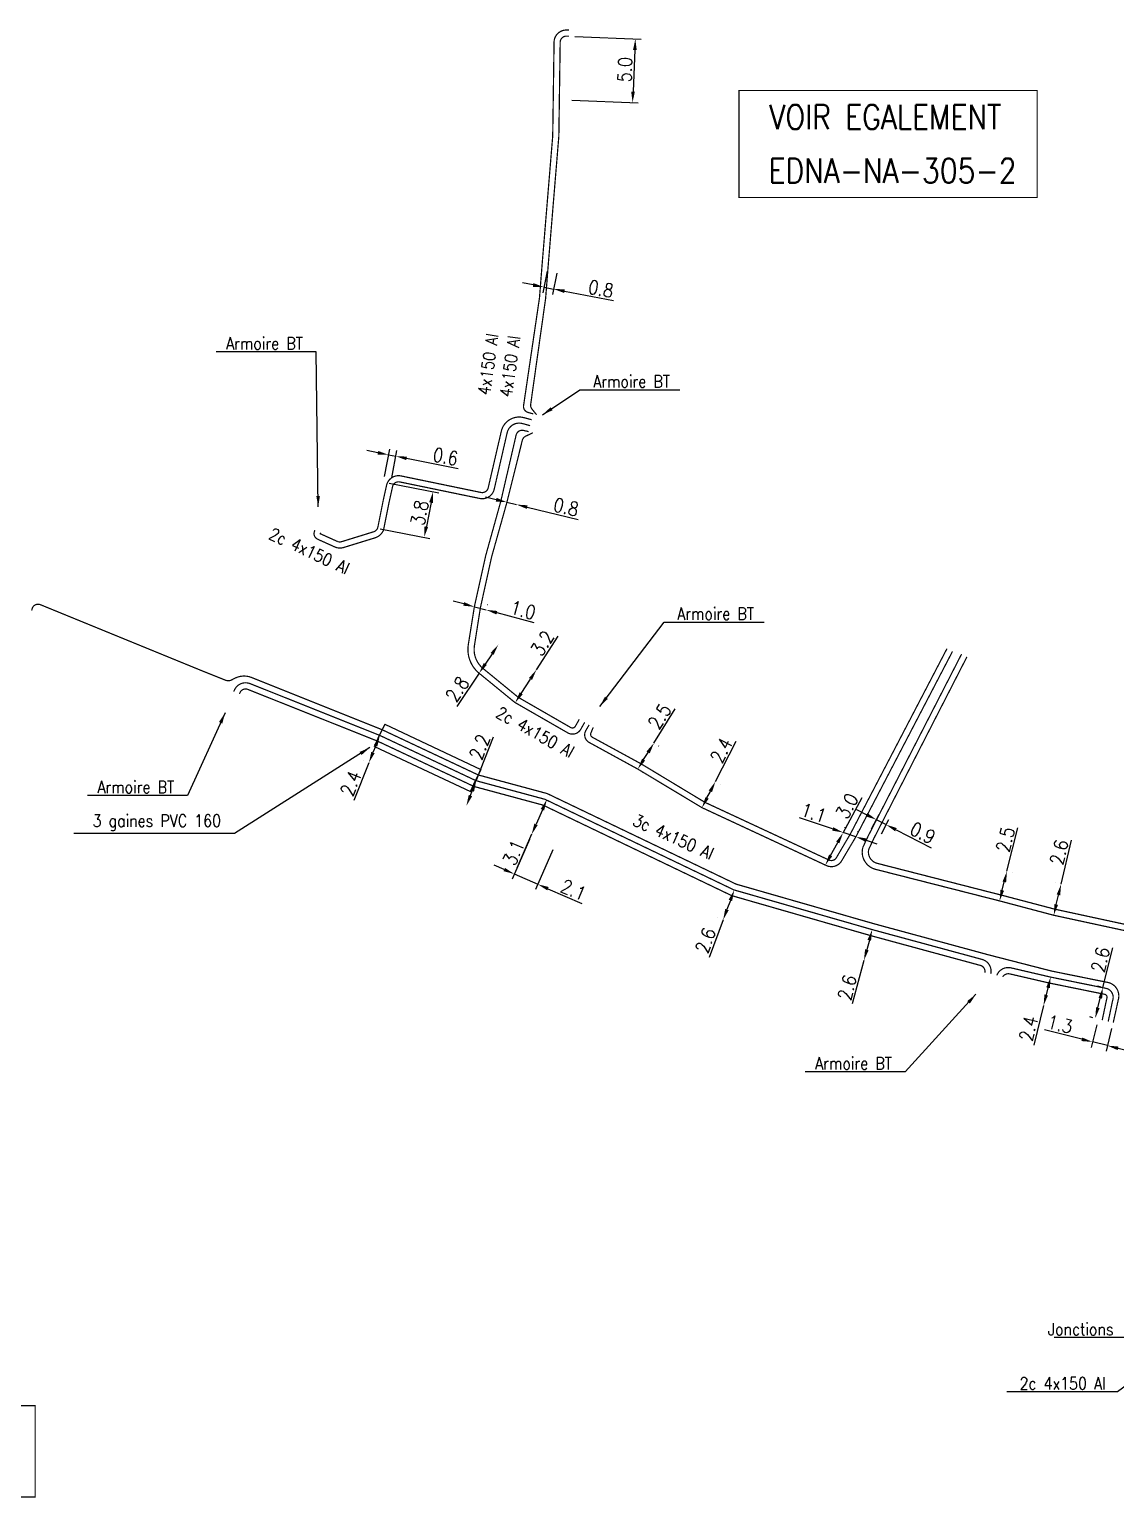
# Model space of a CAD drawing. Header units: millimetres. Extents: x 184994 to 186004, y 128000 to 129009.
# Drawn here: x 185104.9 to 185193.6, y 128317.1 to 128437 of the extents above; entities that cross this region are included whole.
import ezdxf
from ezdxf.enums import TextEntityAlignment as Align

# ---------------------------------------------------------------- set-up
doc = ezdxf.new("R2010")
doc.units = ezdxf.units.MM
doc.header["$PDMODE"] = 34
doc.linetypes.add('B_ST_Al', pattern=[2000, 1000, 1000])
doc.layers.get('Defpoints').update_dxf_attribs({"linetype": 'CONTINUOUS'})
for name, color, linetype in [('B_100', 3, 'CONTINUOUS'), ('B_110', 1, 'CONTINUOUS'), ('B_400', 7, 'CONTINUOUS'), ('B_900', 7, 'CONTINUOUS'), ('B_930', 7, 'CONTINUOUS')]:
    doc.layers.add(name, color=color, linetype=linetype)
doc.styles.get("Standard").update_dxf_attribs({"font": 'romans.shx', "width": 0.85})
doc.dimstyles.get("Standard").update_dxf_attribs({"dimtxt": 1.5, "dimasz": 1.2, "dimexe": 0.625, "dimexo": 0.625, "dimgap": 0.25, "dimtad": 1, "dimdec": 1, "dimzin": 0, "dimdsep": 46, "dimtxsty": 'Standard', "dimcen": -0.5, "dimadec": 0, "dimazin": 0, "dimtfac": 1, "dimtdec": 1, "dimtmove": 0, "dimatfit": 3, "dimfxl": 0, "dimtolj": 1, "dimtzin": 0, "dimarcsym": 0})

# ---------------------------------------------------------------- blocks, each defined once
blk = doc.blocks.new('*D248')
at = {"layer": 'B_100', "color": 0, "linetype": 'Continuous', "lineweight": -2, "transparency": 16777216}
for p, q in [((185189.19, 128367.17), (185190.03, 128370.76)), ((185188.73, 128367.28), (185188.73, 128367.28)), ((185188.79, 128365.52), (185188.98, 128366.29)), ((185188.13, 128364.75), (185188.13, 128364.75))]:
    blk.add_line(p, q, dxfattribs=at)
at = {"layer": 'B_100', "color": 0, "linetype": 'Continuous', "transparency": 16777216}
for points in [[(185188.83, 128366.33), (185189.12, 128366.26), (185189.19, 128367.17)], [(185188.65, 128365.55), (185188.94, 128365.48), (185188.59, 128364.64)]]:
    blk.add_solid(points, dxfattribs=at)
at = {"layer": 'Defpoints', "color": 0, "linetype": 'Continuous', "transparency": 16777216}
for p in [(185189.19, 128367.17), (185189.19, 128367.17), (185188.59, 128364.64)]:
    blk.add_point(p, dxfattribs=at)
at = {"layer": 'B_100', "color": 0, "linetype": 'Continuous', "transparency": 16777216, "insert": (185189.03, 128369.78), "char_height": 1.125, "attachment_point": 5, "rotation": 76.6994}
blk.add_mtext('\\A1;2.6', dxfattribs=at)
blk = doc.blocks.new('*D249')
at = {"layer": 'B_100', "color": 0, "linetype": 'Continuous', "lineweight": -2, "transparency": 16777216}
for p, q in [((185184.77, 128368.23), (185185.65, 128371.79)), ((185184.38, 128366.68), (185184.55, 128367.36)), ((185185.22, 128368.12), (185185.22, 128368.12)), ((185184.62, 128365.69), (185184.62, 128365.69))]:
    blk.add_line(p, q, dxfattribs=at)
at = {"layer": 'B_100', "color": 0, "linetype": 'Continuous', "transparency": 16777216}
for points in [[(185184.41, 128367.39), (185184.7, 128367.32), (185184.77, 128368.23)], [(185184.24, 128366.72), (185184.53, 128366.64), (185184.17, 128365.81)]]:
    blk.add_solid(points, dxfattribs=at)
at = {"layer": 'Defpoints', "color": 0, "linetype": 'Continuous', "transparency": 16777216}
for p in [(185184.76, 128368.23), (185184.77, 128368.23), (185184.16, 128365.81)]:
    blk.add_point(p, dxfattribs=at)
at = {"layer": 'B_100', "color": 0, "linetype": 'Continuous', "transparency": 16777216, "insert": (185184.64, 128370.82), "char_height": 1.125, "attachment_point": 5, "rotation": 76.0325}
blk.add_mtext('\\A1;2.5', dxfattribs=at)
blk = doc.blocks.new('*D250')
at = {"layer": 'B_100', "color": 0, "linetype": 'Continuous', "lineweight": -2, "transparency": 16777216}
for p, q in [((185173.3, 128372.85), (185172.5, 128373.26)), ((185173.71, 128371.69), (185174.32, 128372.86)), ((185174.1, 128372.45), (185174.9, 128372.04)), ((185174.52, 128371.28), (185175.12, 128372.45)), ((185175.71, 128371.63), (185178.59, 128370.16))]:
    blk.add_line(p, q, dxfattribs=at)
at = {"layer": 'B_100', "color": 0, "linetype": 'Continuous', "transparency": 16777216}
for points in [[(185173.37, 128372.99), (185173.23, 128372.72), (185174.1, 128372.45)], [(185175.77, 128371.76), (185175.64, 128371.49), (185174.9, 128372.04)]]:
    blk.add_solid(points, dxfattribs=at)
at = {"layer": 'Defpoints', "color": 0, "linetype": 'Continuous', "transparency": 16777216}
for p in [(185173.5, 128371.27), (185174.9, 128372.04), (185174.3, 128370.86)]:
    blk.add_point(p, dxfattribs=at)
at = {"layer": 'B_100', "color": 0, "linetype": 'Continuous', "transparency": 16777216, "insert": (185177.89, 128371.36), "char_height": 1.125, "attachment_point": 5, "rotation": 332.9546}
blk.add_mtext('\\A1;0.9', dxfattribs=at)
blk = doc.blocks.new('*D253')
at = {"layer": 'B_100', "color": 0, "linetype": 'Continuous', "lineweight": -2, "transparency": 16777216}
for p, q in [((185192.61, 128358.73), (185193.42, 128361.97)), ((185192.4, 128358.79), (185192.16, 128358.85)), ((185192.2, 128357.08), (185192.39, 128357.86)), ((185191.77, 128356.26), (185191.53, 128356.33))]:
    blk.add_line(p, q, dxfattribs=at)
at = {"layer": 'B_100', "color": 0, "linetype": 'Continuous', "transparency": 16777216}
for points in [[(185192.25, 128357.9), (185192.54, 128357.82), (185192.61, 128358.73)], [(185192.05, 128357.12), (185192.34, 128357.05), (185191.98, 128356.21)]]:
    blk.add_solid(points, dxfattribs=at)
at = {"layer": 'Defpoints', "color": 0, "linetype": 'Continuous', "transparency": 16777216}
for p in [(185192.86, 128358.67), (185191.98, 128356.21), (185192.23, 128356.15)]:
    blk.add_point(p, dxfattribs=at)
at = {"layer": 'B_100', "color": 0, "linetype": 'Continuous', "transparency": 16777216, "insert": (185192.41, 128361), "char_height": 1.125, "attachment_point": 5, "rotation": 75.9235}
blk.add_mtext('\\A1;2.6', dxfattribs=at)
blk = doc.blocks.new('*D254')
at = {"layer": 'B_100', "color": 0, "linetype": 'Continuous', "lineweight": -2, "transparency": 16777216}
for p, q in [((185192.11, 128355.69), (185191.65, 128353.84)), ((185193.32, 128355.39), (185192.86, 128353.53)), ((185190.89, 128354.51), (185187.84, 128355.27)), ((185192.97, 128353.99), (185191.76, 128354.29)), ((185193.84, 128353.77), (185194.72, 128353.55))]:
    blk.add_line(p, q, dxfattribs=at)
at = {"layer": 'B_100', "color": 0, "linetype": 'Continuous', "transparency": 16777216}
for points in [[(185190.92, 128354.65), (185190.85, 128354.36), (185191.76, 128354.29)], [(185193.88, 128353.91), (185193.81, 128353.62), (185192.97, 128353.99)]]:
    blk.add_solid(points, dxfattribs=at)
at = {"layer": 'Defpoints', "color": 0, "linetype": 'Continuous', "transparency": 16777216}
for p in [(185192.23, 128356.15), (185193.44, 128355.85), (185191.76, 128354.29)]:
    blk.add_point(p, dxfattribs=at)
at = {"layer": 'B_100', "color": 0, "linetype": 'Continuous', "transparency": 16777216, "insert": (185189.11, 128355.73), "char_height": 1.125, "attachment_point": 5, "rotation": 345.9235}
blk.add_mtext('\\A1;1.3', dxfattribs=at)
blk = doc.blocks.new('*D255')
at = {"layer": 'B_100', "color": 0, "linetype": 'Continuous', "lineweight": -2, "transparency": 16777216}
for p, q in [((185188.12, 128358.71), (185187.98, 128358.13)), ((185187.76, 128357.26), (185186.97, 128354.03))]:
    blk.add_line(p, q, dxfattribs=at)
at = {"layer": 'B_100', "color": 0, "linetype": 'Continuous', "transparency": 16777216}
for points in [[(185187.98, 128358.75), (185188.27, 128358.68), (185188.34, 128359.59)], [(185187.83, 128358.17), (185188.12, 128358.09), (185187.76, 128357.26)]]:
    blk.add_solid(points, dxfattribs=at)
at = {"layer": 'Defpoints', "color": 0, "linetype": 'Continuous', "transparency": 16777216}
for p in [(185188.34, 128359.59), (185187.76, 128357.26), (185187.76, 128357.26)]:
    blk.add_point(p, dxfattribs=at)
at = {"layer": 'B_100', "color": 0, "linetype": 'Continuous', "transparency": 16777216, "insert": (185186.53, 128355.38), "char_height": 1.125, "attachment_point": 5, "rotation": 76.1863}
blk.add_mtext('\\A1;2.4', dxfattribs=at)
blk = doc.blocks.new('*D256')
at = {"layer": 'B_100', "color": 0, "linetype": 'Continuous', "lineweight": -2, "transparency": 16777216}
for p, q in [((185173.53, 128362.59), (185173.32, 128361.82)), ((185173.09, 128360.95), (185172.14, 128357.39))]:
    blk.add_line(p, q, dxfattribs=at)
at = {"layer": 'B_100', "color": 0, "linetype": 'Continuous', "transparency": 16777216}
for points in [[(185173.38, 128362.63), (185173.67, 128362.56), (185173.76, 128363.46)], [(185173.18, 128361.86), (185173.47, 128361.78), (185173.09, 128360.95)]]:
    blk.add_solid(points, dxfattribs=at)
at = {"layer": 'Defpoints', "color": 0, "linetype": 'Continuous', "transparency": 16777216}
for p in [(185173.76, 128363.46), (185173.09, 128360.95), (185173.09, 128360.95)]:
    blk.add_point(p, dxfattribs=at)
at = {"layer": 'B_100', "color": 0, "linetype": 'Continuous', "transparency": 16777216, "insert": (185171.72, 128358.73), "char_height": 1.125, "attachment_point": 5, "rotation": 75.1027}
blk.add_mtext('\\A1;2.6', dxfattribs=at)
blk = doc.blocks.new('*D257')
at = {"layer": 'B_100', "color": 0, "linetype": 'Continuous', "lineweight": -2, "transparency": 16777216}
for p, q in [((185162.06, 128366.86), (185162.06, 128366.86)), ((185162.18, 128365.85), (185161.9, 128365.1)), ((185161.59, 128364.26), (185160.44, 128361.19)), ((185161.15, 128364.43), (185161.15, 128364.43))]:
    blk.add_line(p, q, dxfattribs=at)
at = {"layer": 'B_100', "color": 0, "linetype": 'Continuous', "transparency": 16777216}
for points in [[(185162.04, 128365.91), (185162.32, 128365.8), (185162.5, 128366.7)], [(185161.76, 128365.16), (185162.04, 128365.05), (185161.59, 128364.26)]]:
    blk.add_solid(points, dxfattribs=at)
at = {"layer": 'Defpoints', "color": 0, "linetype": 'Continuous', "transparency": 16777216}
for p in [(185162.5, 128366.7), (185161.59, 128364.26), (185161.59, 128364.26)]:
    blk.add_point(p, dxfattribs=at)
at = {"layer": 'B_100', "color": 0, "linetype": 'Continuous', "transparency": 16777216, "insert": (185160.15, 128362.57), "char_height": 1.125, "attachment_point": 5, "rotation": 69.4723}
blk.add_mtext('\\A1;2.6', dxfattribs=at)
blk = doc.blocks.new('*D258')
at = {"layer": 'B_100', "color": 0, "linetype": 'Continuous', "lineweight": -2, "transparency": 16777216}
for p, q in [((185171.38, 128371.37), (185172.95, 128374.25)), ((185170.37, 128369.53), (185170.95, 128370.58))]:
    blk.add_line(p, q, dxfattribs=at)
at = {"layer": 'B_100', "color": 0, "linetype": 'Continuous', "transparency": 16777216}
for points in [[(185170.82, 128370.65), (185171.08, 128370.51), (185171.38, 128371.37)], [(185170.24, 128369.6), (185170.5, 128369.46), (185169.94, 128368.74)]]:
    blk.add_solid(points, dxfattribs=at)
at = {"layer": 'Defpoints', "color": 0, "linetype": 'Continuous', "transparency": 16777216}
for p in [(185171.38, 128371.37), (185171.38, 128371.37), (185169.94, 128368.74)]:
    blk.add_point(p, dxfattribs=at)
at = {"layer": 'B_100', "color": 0, "linetype": 'Continuous', "transparency": 16777216, "insert": (185171.72, 128373.56), "char_height": 1.125, "attachment_point": 5, "rotation": 61.3773}
blk.add_mtext('\\A1;3.0', dxfattribs=at)
blk = doc.blocks.new('*D259')
at = {"layer": 'B_100', "color": 0, "linetype": 'Continuous', "lineweight": -2, "transparency": 16777216}
for p, q in [((185170.53, 128371.69), (185167.82, 128372.6)), ((185172.43, 128371.05), (185171.39, 128371.4)), ((185171.53, 128371.82), (185171.54, 128371.84)), ((185172.57, 128371.47), (185172.58, 128371.49)), ((185173.28, 128370.76), (185174.14, 128370.48))]:
    blk.add_line(p, q, dxfattribs=at)
at = {"layer": 'B_100', "color": 0, "linetype": 'Continuous', "transparency": 16777216}
for points in [[(185170.58, 128371.83), (185170.49, 128371.55), (185171.39, 128371.4)], [(185173.33, 128370.91), (185173.24, 128370.62), (185172.43, 128371.05)]]:
    blk.add_solid(points, dxfattribs=at)
at = {"layer": 'Defpoints', "color": 0, "linetype": 'Continuous', "transparency": 16777216}
for p in [(185171.38, 128371.37), (185171.39, 128371.4), (185172.42, 128371.02)]:
    blk.add_point(p, dxfattribs=at)
at = {"layer": 'B_100', "color": 0, "linetype": 'Continuous', "transparency": 16777216, "insert": (185168.99, 128373), "char_height": 1.125, "attachment_point": 5, "rotation": 341.4148}
blk.add_mtext('\\A1;1.1', dxfattribs=at)
blk = doc.blocks.new('*D260')
at = {"layer": 'B_100', "color": 0, "linetype": 'Continuous', "lineweight": -2, "transparency": 16777216}
for p, q in [((185160.96, 128375.56), (185162.66, 128378.86)), ((185160.27, 128374.22), (185160.55, 128374.76)), ((185161.38, 128375.34), (185161.38, 128375.34)), ((185160.28, 128373.21), (185160.28, 128373.21))]:
    blk.add_line(p, q, dxfattribs=at)
at = {"layer": 'B_100', "color": 0, "linetype": 'Continuous', "transparency": 16777216}
for points in [[(185160.41, 128374.83), (185160.68, 128374.69), (185160.96, 128375.56)], [(185160.14, 128374.29), (185160.41, 128374.16), (185159.86, 128373.42)]]:
    blk.add_solid(points, dxfattribs=at)
at = {"layer": 'Defpoints', "color": 0, "linetype": 'Continuous', "transparency": 16777216}
for p in [(185160.96, 128375.56), (185160.96, 128375.56), (185159.86, 128373.42)]:
    blk.add_point(p, dxfattribs=at)
at = {"layer": 'B_100', "color": 0, "linetype": 'Continuous', "transparency": 16777216, "insert": (185161.44, 128378.12), "char_height": 1.125, "attachment_point": 5, "rotation": 62.7689}
blk.add_mtext('\\A1;2.4', dxfattribs=at)
blk = doc.blocks.new('*D261')
at = {"layer": 'B_100', "color": 0, "linetype": 'Continuous', "lineweight": -2, "transparency": 16777216}
for p, q in [((185155.94, 128378.71), (185157.66, 128381.49)), ((185156.32, 128378.47), (185156.33, 128378.46)), ((185155.09, 128377.35), (185155.46, 128377.94)), ((185155.01, 128376.34), (185155.02, 128376.33))]:
    blk.add_line(p, q, dxfattribs=at)
at = {"layer": 'B_100', "color": 0, "linetype": 'Continuous', "transparency": 16777216}
for points in [[(185155.33, 128378.02), (185155.59, 128377.86), (185155.94, 128378.71)], [(185154.97, 128377.43), (185155.22, 128377.27), (185154.62, 128376.58)]]:
    blk.add_solid(points, dxfattribs=at)
at = {"layer": 'Defpoints', "color": 0, "linetype": 'Continuous', "transparency": 16777216}
for p in [(185155.92, 128378.71), (185155.94, 128378.71), (185154.61, 128376.59)]:
    blk.add_point(p, dxfattribs=at)
at = {"layer": 'B_100', "color": 0, "linetype": 'Continuous', "transparency": 16777216, "insert": (185156.4, 128380.88), "char_height": 1.125, "attachment_point": 5, "rotation": 58.2305}
blk.add_mtext('\\A1;2.5', dxfattribs=at)
blk = doc.blocks.new('*D262')
at = {"layer": 'B_100', "color": 0, "linetype": 'Continuous', "lineweight": -2, "transparency": 16777216}
for p, q in [((185146.34, 128384.7), (185148.12, 128387.45)), ((185145.09, 128382.76), (185145.85, 128383.94))]:
    blk.add_line(p, q, dxfattribs=at)
at = {"layer": 'B_100', "color": 0, "linetype": 'Continuous', "transparency": 16777216}
for points in [[(185145.73, 128384.02), (185145.98, 128383.86), (185146.34, 128384.7)], [(185144.97, 128382.85), (185145.22, 128382.68), (185144.61, 128382.01)]]:
    blk.add_solid(points, dxfattribs=at)
at = {"layer": 'Defpoints', "color": 0, "linetype": 'Continuous', "transparency": 16777216}
for p in [(185146.34, 128384.7), (185146.34, 128384.7), (185144.61, 128382.01)]:
    blk.add_point(p, dxfattribs=at)
at = {"layer": 'B_100', "color": 0, "linetype": 'Continuous', "transparency": 16777216, "insert": (185146.84, 128386.86), "char_height": 1.125, "attachment_point": 5, "rotation": 57.1455}
blk.add_mtext('\\A1;3.2', dxfattribs=at)
blk = doc.blocks.new('*D263')
at = {"layer": 'B_100', "color": 0, "linetype": 'Continuous', "lineweight": -2, "transparency": 16777216}
for p, q in [((185142.72, 128385.99), (185142.16, 128385.16)), ((185141.66, 128384.42), (185139.83, 128381.69))]:
    blk.add_line(p, q, dxfattribs=at)
at = {"layer": 'B_100', "color": 0, "linetype": 'Continuous', "transparency": 16777216}
for points in [[(185142.6, 128386.08), (185142.84, 128385.91), (185143.22, 128386.74)], [(185142.04, 128385.25), (185142.29, 128385.08), (185141.66, 128384.42)]]:
    blk.add_solid(points, dxfattribs=at)
at = {"layer": 'Defpoints', "color": 0, "linetype": 'Continuous', "transparency": 16777216}
for p in [(185143.22, 128386.74), (185143.22, 128386.74), (185141.66, 128384.42)]:
    blk.add_point(p, dxfattribs=at)
at = {"layer": 'B_100', "color": 0, "linetype": 'Continuous', "transparency": 16777216, "insert": (185139.87, 128383.1), "char_height": 1.125, "attachment_point": 5, "rotation": 56.0836}
blk.add_mtext('\\A1;2.8', dxfattribs=at)
blk = doc.blocks.new('*D264')
at = {"layer": 'B_100', "color": 0, "linetype": 'Continuous', "lineweight": -2, "transparency": 16777216}
for p, q in [((185140.4, 128390.07), (185139.53, 128390.3)), ((185141.39, 128390.29), (185141.39, 128390.3)), ((185141.27, 128389.84), (185142.24, 128389.59)), ((185142.35, 128390.03), (185142.36, 128390.04)), ((185143.11, 128389.36), (185146.14, 128388.56))]:
    blk.add_line(p, q, dxfattribs=at)
at = {"layer": 'B_100', "color": 0, "linetype": 'Continuous', "transparency": 16777216}
for points in [[(185140.44, 128390.22), (185140.36, 128389.93), (185141.27, 128389.84)], [(185143.14, 128389.5), (185143.07, 128389.21), (185142.24, 128389.59)]]:
    blk.add_solid(points, dxfattribs=at)
at = {"layer": 'Defpoints', "color": 0, "linetype": 'Continuous', "transparency": 16777216}
for p in [(185141.27, 128389.83), (185142.23, 128389.58), (185142.24, 128389.59)]:
    blk.add_point(p, dxfattribs=at)
at = {"layer": 'B_100', "color": 0, "linetype": 'Continuous', "transparency": 16777216, "insert": (185145.25, 128389.57), "char_height": 1.125, "attachment_point": 5, "rotation": 345.1904}
blk.add_mtext('\\A1;1.0', dxfattribs=at)
blk = doc.blocks.new('*D265')
at = {"layer": 'B_100', "color": 0, "linetype": 'Continuous', "lineweight": -2, "transparency": 16777216}
for p, q in [((185133.11, 128379.5), (185133.11, 128379.5)), ((185133.21, 128378.49), (185132.99, 128377.94)), ((185132.66, 128377.1), (185131.43, 128374.01)), ((185132.22, 128377.27), (185132.22, 128377.27))]:
    blk.add_line(p, q, dxfattribs=at)
at = {"layer": 'B_100', "color": 0, "linetype": 'Continuous', "transparency": 16777216}
for points in [[(185133.07, 128378.55), (185133.35, 128378.44), (185133.55, 128379.33)], [(185132.85, 128377.99), (185133.13, 128377.88), (185132.66, 128377.1)]]:
    blk.add_solid(points, dxfattribs=at)
at = {"layer": 'Defpoints', "color": 0, "linetype": 'Continuous', "transparency": 16777216}
for p in [(185133.55, 128379.33), (185132.66, 128377.1), (185132.66, 128377.1)]:
    blk.add_point(p, dxfattribs=at)
at = {"layer": 'B_100', "color": 0, "linetype": 'Continuous', "transparency": 16777216, "insert": (185131.18, 128375.42), "char_height": 1.125, "attachment_point": 5, "rotation": 68.2771}
blk.add_mtext('\\A1;2.4', dxfattribs=at)
blk = doc.blocks.new('*D266')
at = {"layer": 'B_100', "color": 0, "linetype": 'Continuous', "lineweight": -2, "transparency": 16777216}
for p, q in [((185141.42, 128375.63), (185142.83, 128379.22)), ((185140.95, 128374.42), (185141.1, 128374.79))]:
    blk.add_line(p, q, dxfattribs=at)
at = {"layer": 'B_100', "color": 0, "linetype": 'Continuous', "transparency": 16777216}
for points in [[(185140.81, 128374.47), (185141.09, 128374.36), (185140.62, 128373.58)], [(185140.96, 128374.84), (185141.24, 128374.73), (185141.42, 128375.63)]]:
    blk.add_solid(points, dxfattribs=at)
at = {"layer": 'Defpoints', "color": 0, "linetype": 'Continuous', "transparency": 16777216}
for p in [(185141.42, 128375.63), (185140.62, 128373.58), (185140.62, 128373.58)]:
    blk.add_point(p, dxfattribs=at)
at = {"layer": 'B_100', "color": 0, "linetype": 'Continuous', "transparency": 16777216, "insert": (185141.7, 128378.39), "char_height": 1.125, "attachment_point": 5, "rotation": 68.6012}
blk.add_mtext('\\A1;2.2', dxfattribs=at)
blk = doc.blocks.new('*D40')
at = {"layer": 'B_100', "color": 0, "linetype": 'Continuous', "lineweight": -2, "transparency": 16777216}
for p, q in [((185147.21, 128417.26), (185146.87, 128415.5)), ((185148, 128417.1), (185147.65, 128415.34)), ((185146.07, 128416.13), (185145.19, 128416.3)), ((185146.96, 128415.96), (185147.74, 128415.8)), ((185148.63, 128415.63), (185152.63, 128414.85))]:
    blk.add_line(p, q, dxfattribs=at)
at = {"layer": 'B_100', "color": 0, "linetype": 'Continuous', "transparency": 16777216}
for points in [[(185146.1, 128416.28), (185146.05, 128415.98), (185146.96, 128415.96)], [(185148.65, 128415.78), (185148.6, 128415.48), (185147.74, 128415.8)]]:
    blk.add_solid(points, dxfattribs=at)
at = {"layer": 'Defpoints', "color": 0, "linetype": 'Continuous', "transparency": 16777216}
for p in [(185147.3, 128417.72), (185148.09, 128417.56), (185147.74, 128415.8)]:
    blk.add_point(p, dxfattribs=at)
at = {"layer": 'B_100', "color": 0, "linetype": 'Continuous', "transparency": 16777216, "insert": (185151.61, 128415.81), "char_height": 1.125, "attachment_point": 5, "rotation": 348.9337}
blk.add_mtext('\\A1;0.8', dxfattribs=at)
blk = doc.blocks.new('*D41')
at = {"layer": 'B_100', "color": 0, "linetype": 'Continuous', "lineweight": -2, "transparency": 16777216}
for p, q in [((185149.47, 128436.44), (185154.89, 128436.21)), ((185154.38, 128435.33), (185154.23, 128431.93)), ((185149.24, 128431.24), (185154.66, 128431.01))]:
    blk.add_line(p, q, dxfattribs=at)
at = {"layer": 'B_100', "color": 0, "linetype": 'Continuous', "transparency": 16777216}
for points in [[(185154.23, 128435.33), (185154.53, 128435.32), (185154.42, 128436.23)], [(185154.08, 128431.93), (185154.38, 128431.92), (185154.19, 128431.03)]]:
    blk.add_solid(points, dxfattribs=at)
at = {"layer": 'Defpoints', "color": 0, "linetype": 'Continuous', "transparency": 16777216}
for p in [(185149, 128436.46), (185148.78, 128431.26), (185154.19, 128431.03)]:
    blk.add_point(p, dxfattribs=at)
at = {"layer": 'B_100', "color": 0, "linetype": 'Continuous', "transparency": 16777216, "insert": (185153.56, 128433.73), "char_height": 1.125, "attachment_point": 5, "rotation": 87.4883}
blk.add_mtext('\\A1;5.0', dxfattribs=at)
blk = doc.blocks.new('*D42')
at = {"layer": 'B_100', "color": 0, "linetype": 'Continuous', "lineweight": -2, "transparency": 16777216}
for p, q in [((185143.05, 128398.59), (185142.18, 128398.8)), ((185143.93, 128398.38), (185144.71, 128398.19)), ((185145.58, 128397.98), (185149.74, 128396.98))]:
    blk.add_line(p, q, dxfattribs=at)
at = {"layer": 'B_100', "color": 0, "linetype": 'Continuous', "transparency": 16777216}
for points in [[(185143.09, 128398.74), (185143.02, 128398.44), (185143.93, 128398.38)], [(185145.62, 128398.13), (185145.55, 128397.84), (185144.71, 128398.19)]]:
    blk.add_solid(points, dxfattribs=at)
at = {"layer": 'Defpoints', "color": 0, "linetype": 'Continuous', "transparency": 16777216}
for p in [(185143.93, 128398.38), (185144.71, 128398.19), (185144.71, 128398.19)]:
    blk.add_point(p, dxfattribs=at)
at = {"layer": 'B_100', "color": 0, "linetype": 'Continuous', "transparency": 16777216, "insert": (185148.76, 128397.99), "char_height": 1.125, "attachment_point": 5, "rotation": 346.4624}
blk.add_mtext('\\A1;0.8', dxfattribs=at)
blk = doc.blocks.new('*D43')
at = {"layer": 'B_100', "color": 0, "linetype": 'Continuous', "lineweight": -2, "transparency": 16777216}
for p, q in [((185134.3, 128399.94), (185138.36, 128399.15)), ((185137.73, 128398.35), (185137.35, 128396.39)), ((185133.57, 128396.21), (185137.63, 128395.42))]:
    blk.add_line(p, q, dxfattribs=at)
at = {"layer": 'B_100', "color": 0, "linetype": 'Continuous', "transparency": 16777216}
for points in [[(185137.58, 128398.38), (185137.88, 128398.32), (185137.9, 128399.24)], [(185137.2, 128396.42), (185137.49, 128396.36), (185137.17, 128395.51)]]:
    blk.add_solid(points, dxfattribs=at)
at = {"layer": 'Defpoints', "color": 0, "linetype": 'Continuous', "transparency": 16777216}
for p in [(185133.84, 128400.03), (185133.11, 128396.3), (185137.17, 128395.51)]:
    blk.add_point(p, dxfattribs=at)
at = {"layer": 'B_100', "color": 0, "linetype": 'Continuous', "transparency": 16777216, "insert": (185136.8, 128397.51), "char_height": 1.125, "attachment_point": 5, "rotation": 78.9688}
blk.add_mtext('\\A1;3.8', dxfattribs=at)
blk = doc.blocks.new('*D44')
at = {"layer": 'B_100', "color": 0, "linetype": 'Continuous', "lineweight": -2, "transparency": 16777216}
for p, q in [((185133.39, 128402.42), (185132.5, 128402.6)), ((185133.93, 128400.49), (185134.36, 128402.71)), ((185134.27, 128402.25), (185134.86, 128402.14)), ((185134.52, 128400.37), (185134.95, 128402.6)), ((185135.74, 128401.97), (185139.94, 128401.15))]:
    blk.add_line(p, q, dxfattribs=at)
at = {"layer": 'B_100', "color": 0, "linetype": 'Continuous', "transparency": 16777216}
for points in [[(185133.42, 128402.57), (185133.36, 128402.28), (185134.27, 128402.25)], [(185135.77, 128402.11), (185135.71, 128401.82), (185134.86, 128402.14)]]:
    blk.add_solid(points, dxfattribs=at)
at = {"layer": 'Defpoints', "color": 0, "linetype": 'Continuous', "transparency": 16777216}
for p in [(185134.27, 128402.25), (185133.84, 128400.03), (185134.43, 128399.91)]:
    blk.add_point(p, dxfattribs=at)
at = {"layer": 'B_100', "color": 0, "linetype": 'Continuous', "transparency": 16777216, "insert": (185138.92, 128402.11), "char_height": 1.125, "attachment_point": 5, "rotation": 348.9688}
blk.add_mtext('\\A1;0.6', dxfattribs=at)
blk = doc.blocks.new('*D180')
at = {"layer": 'B_100', "color": 0, "linetype": 'Continuous', "lineweight": -2, "transparency": 16777216}
for p, q in [((185145.76, 128370.82), (185144.35, 128367.58)), ((185147.69, 128369.98), (185146.27, 128366.74)), ((185143.71, 128368.37), (185142.88, 128368.73)), ((185144.53, 128368.01), (185146.46, 128367.17)), ((185147.28, 128366.81), (185150.04, 128365.6))]:
    blk.add_line(p, q, dxfattribs=at)
at = {"layer": 'B_100', "color": 0, "linetype": 'Continuous', "transparency": 16777216}
for points in [[(185143.77, 128368.51), (185143.65, 128368.24), (185144.53, 128368.01)], [(185147.34, 128366.95), (185147.22, 128366.67), (185146.46, 128367.17)]]:
    blk.add_solid(points, dxfattribs=at)
at = {"layer": 'Defpoints', "color": 0, "linetype": 'Continuous', "transparency": 16777216}
for p in [(185145.95, 128371.25), (185147.87, 128370.4), (185146.46, 128367.17)]:
    blk.add_point(p, dxfattribs=at)
at = {"layer": 'B_100', "color": 0, "linetype": 'Continuous', "transparency": 16777216, "insert": (185149.37, 128366.71), "char_height": 1.125, "attachment_point": 5, "rotation": 336.3619}
blk.add_mtext('\\A1;2.1', dxfattribs=at)
blk = doc.blocks.new('*D181')
at = {"layer": 'B_100', "color": 0, "linetype": 'Continuous', "lineweight": -2, "transparency": 16777216}
for p, q in [((185146.83, 128373.26), (185146.31, 128372.07)), ((185145.95, 128371.25), (185144.74, 128368.49))]:
    blk.add_line(p, q, dxfattribs=at)
at = {"layer": 'B_100', "color": 0, "linetype": 'Continuous', "transparency": 16777216}
for points in [[(185146.69, 128373.32), (185146.97, 128373.2), (185147.19, 128374.09)], [(185146.17, 128372.13), (185146.45, 128372.01), (185145.95, 128371.25)]]:
    blk.add_solid(points, dxfattribs=at)
at = {"layer": 'Defpoints', "color": 0, "linetype": 'Continuous', "transparency": 16777216}
for p in [(185147.19, 128374.09), (185145.95, 128371.25), (185145.95, 128371.25)]:
    blk.add_point(p, dxfattribs=at)
at = {"layer": 'B_100', "color": 0, "linetype": 'Continuous', "transparency": 16777216, "insert": (185144.48, 128369.76), "char_height": 1.125, "attachment_point": 5, "rotation": 66.3619}
blk.add_mtext('\\A1;3.1', dxfattribs=at)

msp = doc.modelspace()

# ---------------------------------------------------------------- linework, layer by layer
at = {"layer": 'B_100', "linetype": 'B_ST_Al', "const_width": 0.1, "flags": 128}
for points in [[(185146.08, 128405.6), (185145.65, 128405.72, -0.378505), (185145.29, 128406.28), (185146.59, 128415.09), (185146.8, 128417.76), (185147.67, 128428.31), (185147.78, 128435.98, -0.410225), (185148.78, 128436.96), (185149, 128436.96)], [(185146.35, 128405.53), (185145.97, 128406, -0.204148), (185145.87, 128406.38), (185147.09, 128415.03), (185147.3, 128417.72), (185148.17, 128428.29), (185148.28, 128435.97, -0.410225), (185148.78, 128436.46), (185149, 128436.46)], [(185128.25, 128396.1), (185128.22, 128396.02, 0.415193), (185128.47, 128395.36), (185129.87, 128394.73, 0.182082), (185130.58, 128394.68), (185133.18, 128395.48, 0.211643), (185133.85, 128396.1), (185133.85, 128396.1), (185134.32, 128398.45), (185134.59, 128399.66, -0.409599), (185135.18, 128400.04), (185141.71, 128398.69, 0.407677), (185142.89, 128399.44), (185143.95, 128404.07, -0.427262), (185145.2, 128404.81), (185145.82, 128404.64)], [(185128.71, 128395.89), (185128.68, 128395.81), (185130.08, 128395.18, 0.182082), (185130.43, 128395.16), (185133.05, 128395.97, 0.275559), (185133.39, 128396.35), (185133.83, 128398.55), (185134.1, 128399.77, -0.409599), (185135.28, 128400.53), (185141.81, 128399.18, 0.407677), (185142.4, 128399.56), (185143.47, 128404.18, -0.427262), (185145.33, 128405.29), (185145.95, 128405.12)], [(185145.71, 128404.15), (185145.28, 128404.25, 0.414214), (185144.68, 128403.87), (185143.44, 128398.5), (185142.2, 128394.03), (185141.27, 128389.84), (185140.77, 128386.71, 0.262809), (185141.66, 128384.41), (185144.57, 128382.03), (185148.9, 128379.54, 0.413471), (185149.96, 128379.83), (185150.28, 128380.4)], [(185149.84, 128380.65), (185149.52, 128380.08, -0.411537), (185149.15, 128379.97), (185144.86, 128382.44), (185141.98, 128384.8, -0.262355), (185141.27, 128386.63), (185141.76, 128389.75), (185142.68, 128393.92), (185143.93, 128398.38), (185145.19, 128403.45, -0.225206), (185145.47, 128403.78), (185146.05, 128404.06)], [(185193.45, 128355.87), (185193.87, 128357.77, 0.444122), (185192.95, 128359.16), (185188.41, 128360.08), (185183.28, 128361.4), (185173.89, 128363.95), (185162.65, 128367.18), (185147.22, 128374.58), (185141.59, 128376.1), (185133.75, 128379.79), (185122.98, 128384.1, 0.221771), (185121.56, 128383.92), (185121.56, 128383.92), (185121.42, 128383.85, -0.19396), (185120.98, 128383.83), (185119.27, 128384.51), (185105.83, 128390.01, 0.433467), (185105.16, 128389.71), (185105.11, 128389.54)], [(185150.98, 128379.99), (185150.78, 128379.51, 0.351855), (185150.89, 128379.19), (185154.87, 128377.02), (185160.09, 128373.87), (185170.23, 128369.15, 0.411752), (185170.86, 128369.38), (185171.99, 128371.3), (185179.87, 128386.42)], [(185150.64, 128380.19), (185150.38, 128379.74, 0.428883), (185150.66, 128378.75), (185154.62, 128376.58), (185159.86, 128373.43), (185170.02, 128368.7, 0.403954), (185171.3, 128369.14), (185172.43, 128371.05), (185180.32, 128386.19)], [(185199.3, 128363.43), (185199.27, 128363.25, -0.440428), (185198.66, 128362.84), (185195.22, 128363.72), (185188.7, 128365.13), (185184.29, 128366.29), (185174.17, 128368.88, -0.4089), (185173.48, 128370.02), (185173.89, 128370.9), (185181.5, 128385.75)], [(185183.45, 128359.85, 0.398351), (185182.74, 128361.03), (185173.75, 128363.47), (185162.47, 128366.71), (185147.04, 128374.11), (185141.41, 128375.63), (185133.55, 128379.33), (185122.96, 128383.56, 0.412172), (185121.66, 128383.01), (185121.62, 128382.91)], [(185122.08, 128382.72), (185122.12, 128382.81, -0.411865), (185122.77, 128383.09), (185133.35, 128378.87), (185141.24, 128375.16), (185146.87, 128373.64), (185162.29, 128366.24), (185173.62, 128362.98), (185182.6, 128360.54, -0.409254), (185182.96, 128359.94), (185182.96, 128359.94)], [(185193.04, 128355.96), (185193.4, 128357.68, 0.454846), (185192.85, 128358.67), (185188.32, 128359.59), (185185.1, 128360.34, 0.372956), (185183.94, 128359.73, 0.372956)], [(185192.55, 128356.07), (185192.92, 128357.83, 0.48334), (185192.75, 128358.18), (185188.23, 128359.1), (185184.99, 128359.85, 0.306453), (185184.42, 128359.61), (185184.42, 128359.61)]]:
    msp.add_lwpolyline(points, format="xyb", dxfattribs=at)
at = {"layer": 'B_110', "linetype": 'B_ST_Al', "const_width": 0.1, "flags": 128}
msp.add_lwpolyline([(185199.8, 128363.35), (185199.77, 128363.17, -0.440667), (185198.53, 128362.36), (185195.1, 128363.23), (185188.58, 128364.64), (185184.17, 128365.81), (185174.04, 128368.39, -0.420458), (185173, 128370.19), (185173.44, 128371.12), (185181.06, 128385.97)], format="xyb", dxfattribs=at)
at = {"layer": 'B_400', "color": 7, "linetype": 'CONTINUOUS'}
for p, q in [((185133.11, 128378.43), (185133.53, 128379.34)), ((185133.96, 128380.24), (185133.53, 128379.34)), ((185133.96, 128380.24), (185141.8, 128376.56)), ((185133.11, 128378.43), (185140.95, 128374.75)), ((185141.8, 128376.56), (185141.37, 128375.65)), ((185140.95, 128374.75), (185141.37, 128375.65))]:
    msp.add_line(p, q, dxfattribs=at)
at = {"layer": 'B_930', "linetype": 'B_ST_Al', "const_width": 0.1}
msp.add_lwpolyline([(185162.89, 128432.02), (185187.24, 128432.02), (185187.24, 128423.28), (185162.89, 128423.28)], close=True, dxfattribs=at)
at = {"layer": 'B_930', "const_width": 0.1}
msp.add_lwpolyline([(185072.79, 128324.57), (185105.4, 128324.57), (185105.4, 128317.11), (185072.79, 128317.11)], close=True, dxfattribs=at)

# ---------------------------------------------------------------- texts
at = {"layer": 'B_100', "width": 0.85}
for p in [(185142.54, 128407.09), (185144.32, 128406.92)]:
    msp.add_text('4x150 Al', height=1, rotation=81.9955, dxfattribs=at).set_placement(p)
at = {"layer": 'B_100', "linetype": 'B_ST_Al', "width": 0.85}
for s, rotation, p in [('2c 4x150 Al', 334.7744, (185127.79, 128394.39)), ('2c 4x150 Al', 330.7262, (185146.24, 128379.6)), ('3c 4x150 Al', 335.7118, (185157.53, 128371.04))]:
    msp.add_text(s, height=1, rotation=rotation, dxfattribs=at).set_placement(p, align=Align.MIDDLE)
at = {"layer": 'B_100', "char_height": 1}
for insert, attachment_point in [((185127.26, 128410.86), 9), ((185157.84, 128388.78), 7), ((185175.37, 128352.04), 9)]:
    msp.add_mtext('Armoire BT', dxfattribs=dict(at, insert=insert, attachment_point=attachment_point))
at = {"layer": 'B_100', "linetype": 'Continuous', "char_height": 1}
for insert, attachment_point in [((185150.98, 128407.75), 7), ((185116.75, 128374.61), 9)]:
    msp.add_mtext('Armoire BT', dxfattribs=dict(at, insert=insert, attachment_point=attachment_point))
at = {"layer": 'B_400', "insert": (185120.58, 128372.19), "char_height": 1, "attachment_point": 6}
msp.add_mtext('\\A1;3 gaines PVC 160', dxfattribs=at)
at = {"layer": 'B_900', "linetype": 'Continuous', "insert": (185193.47, 128330.32), "char_height": 1, "attachment_point": 9}
msp.add_mtext('Jonctions', dxfattribs=at)
at = {"layer": 'B_900', "color": 3, "linetype": 'Continuous', "insert": (185192.83, 128325.89), "char_height": 1, "attachment_point": 9}
msp.add_mtext('2c 4x150 Al', dxfattribs=at)
at = {"layer": 'B_930', "width": 0.85}
for s, p in [('VOIR EGALEMENT', (185174.84, 128428.85)), (' EDNA-NA-305-2', (185174.84, 128424.47))]:
    msp.add_text(s, height=2, dxfattribs=at).set_placement(p, align=Align.CENTER)

# ---------------------------------------------------------------- dimensions: what is measured, and where the dimension line sits
at = {"layer": 'B_100', "linetype": 'Continuous'}
dim = msp.add_linear_dim(base=(185154.19, 128431.03), p1=(185149, 128436.46), p2=(185148.78, 128431.26), angle=267.4883, text='5.0', dimstyle='Standard', override={"dimscale": 0.75}, dxfattribs=at)
dim.commit()
dim.dimension.update_dxf_attribs({"geometry": '*D41', "text_midpoint": (185154.31, 128433.7), "dimtype": 161})
for base, p1, p2, angle, picture, middle, dimtype in [((185147.74, 128415.8), (185147.3, 128417.72), (185148.09, 128417.56), 348.9337, '*D40', (185151.46, 128415.08), 161), ((185134.27, 128402.25), (185134.43, 128399.91), (185133.84, 128400.03), 168.9688, '*D44', (185138.77, 128401.37), 161), ((185137.17, 128395.51), (185133.84, 128400.03), (185133.11, 128396.3), 258.9688, '*D43', (185137.54, 128397.37), 161), ((185144.71, 128398.19), (185143.93, 128398.38), (185144.71, 128398.19), 346.4624, '*D42', (185148.58, 128397.26), 161), ((185142.24, 128389.59), (185141.27, 128389.83), (185142.23, 128389.58), 345.1904, '*D264', (185145.06, 128388.84), 161), ((185146.34, 128384.7), (185144.61, 128382.01), (185146.34, 128384.7), 57.1455, '*D262', (185147.47, 128386.45), 161), ((185143.22, 128386.74), (185141.66, 128384.42), (185143.22, 128386.74), 56.0836, '*D263', (185140.49, 128382.68), 161), ((185155.94, 128378.71), (185154.61, 128376.59), (185155.92, 128378.71), 58.2305, '*D261', (185157.04, 128380.48), 161), ((185132.66, 128377.1), (185133.55, 128379.33), (185132.66, 128377.1), 248.2771, '*D265', (185131.88, 128375.14), 161), ((185140.62, 128373.58), (185141.42, 128375.63), (185140.62, 128373.58), 248.6012, '*D266', (185142.4, 128378.11), 161), ((185160.96, 128375.56), (185159.86, 128373.42), (185160.96, 128375.56), 62.7689, '*D260', (185162.1, 128377.78), 161), ((185171.38, 128371.37), (185169.94, 128368.74), (185171.38, 128371.37), 61.3773, '*D258', (185172.38, 128373.21), 161), ((185145.95, 128371.25), (185147.19, 128374.09), (185145.95, 128371.25), 66.3619, '*D181', (185145.17, 128369.46), 160), ((185171.39, 128371.4), (185172.42, 128371.02), (185171.38, 128371.37), 161.4148, '*D259', (185168.75, 128372.29), 161), ((185174.9, 128372.04), (185173.5, 128371.27), (185174.3, 128370.86), 332.9546, '*D250', (185177.55, 128370.69), 161), ((185146.46, 128367.17), (185145.95, 128371.25), (185147.87, 128370.4), 156.3619, '*D180', (185149.07, 128366.03), 160), ((185184.77, 128368.23), (185184.16, 128365.81), (185184.76, 128368.23), 76.0325, '*D249', (185185.37, 128370.64), 161), ((185189.19, 128367.17), (185188.59, 128364.64), (185189.19, 128367.17), 76.6994, '*D248', (185189.76, 128369.6), 161), ((185161.59, 128364.26), (185162.5, 128366.7), (185161.59, 128364.26), 249.4723, '*D257', (185160.85, 128362.31), 161), ((185173.09, 128360.95), (185173.76, 128363.46), (185173.09, 128360.95), 255.1027, '*D256', (185172.45, 128358.54), 161), ((185191.98, 128356.21), (185192.86, 128358.67), (185192.23, 128356.15), 255.9235, '*D253', (185193.13, 128360.81), 161), ((185187.76, 128357.26), (185188.34, 128359.59), (185187.76, 128357.26), 256.1863, '*D255', (185187.26, 128355.21), 161), ((185191.76, 128354.29), (185193.44, 128355.85), (185192.23, 128356.15), 165.9235, '*D254', (185188.93, 128355), 161)]:
    dim = msp.add_linear_dim(base=base, p1=p1, p2=p2, angle=angle, dimstyle='Standard', override={"dimscale": 0.75}, dxfattribs=at)
    dim.commit()
    dim.dimension.update_dxf_attribs({"geometry": picture, "text_midpoint": middle, "dimtype": dimtype})

# ---------------------------------------------------------------- leaders
at = {"layer": 'B_100', "annotation_type": 0, "has_hookline": 1, "text_width": 7.08}
for points, hookline_direction in [([(185128.52, 128398), (185128.35, 128410.67), (185127.45, 128410.67)], 1), ([(185151.51, 128381.69), (185156.76, 128388.59), (185157.66, 128388.59)], 0), ([(185182.24, 128358.19), (185176.45, 128351.85), (185175.55, 128351.85)], 1)]:
    msp.add_leader(points, dimstyle='Standard', override={"dimscale": 0.75}, dxfattribs=dict(at, hookline_direction=hookline_direction))
at = {"layer": 'B_100', "linetype": 'Continuous', "annotation_type": 0, "has_hookline": 1, "text_width": 7.08}
for points, hookline_direction in [([(185146.83, 128405.52), (185149.89, 128407.57), (185150.79, 128407.57)], 0), ([(185120.92, 128381.18), (185117.84, 128374.42), (185116.94, 128374.42)], 1)]:
    msp.add_leader(points, dimstyle='Standard', override={"dimscale": 0.75}, dxfattribs=dict(at, hookline_direction=hookline_direction))
at = {"layer": 'B_400', "annotation_type": 0, "has_hookline": 1, "hookline_direction": 1, "text_width": 12.02}
msp.add_leader([(185132.74, 128378.34), (185121.67, 128371.33), (185120.77, 128371.33)], dimstyle='Standard', override={"dimscale": 0.75}, dxfattribs=at)
at = {"layer": 'B_900', "linetype": 'Continuous', "annotation_type": 0, "has_hookline": 1, "hookline_direction": 1, "text_width": 5.75}
msp.add_leader([(185201.56, 128328.59), (185194.55, 128330.13)], dimstyle='Standard', override={"dimscale": 0.75}, dxfattribs=at)
at = {"layer": 'B_900', "color": 3, "linetype": 'Continuous', "annotation_type": 0, "has_hookline": 1, "hookline_direction": 1, "text_width": 7.93}
msp.add_leader([(185196.13, 128327.42), (185193.79, 128325.7), (185192.89, 128325.7)], dimstyle='Standard', override={"dimscale": 0.75}, dxfattribs=at)

doc.saveas('drawing.dxf')
